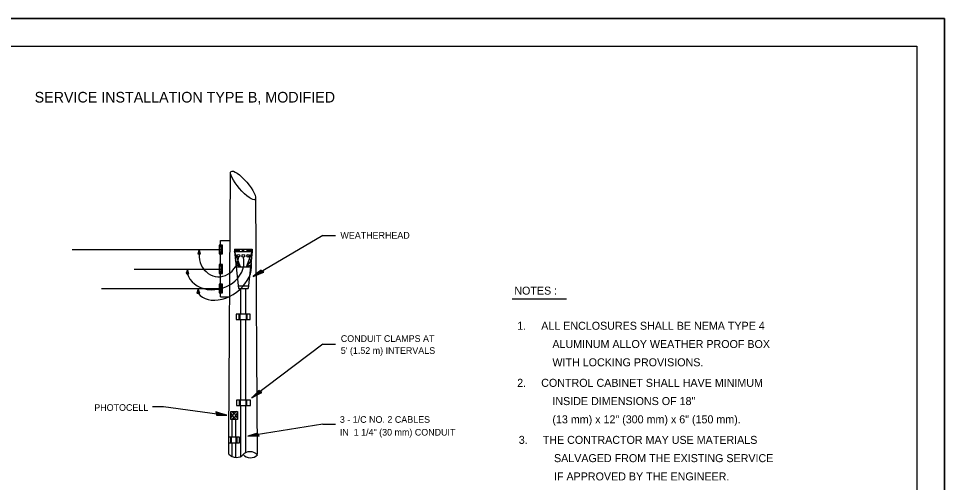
# Model space of a CAD drawing. Extents: x 58165 to 58845, y 43275 to 43715.
# Drawn here: x 58511.7 to 58845.2, y 43547.9 to 43715.1 of the extents above; entities that cross this region are included whole.
import ezdxf

# ---------------------------------------------------------------- set-up
doc = ezdxf.new("R2010")
doc.units = 0
for name, color, linetype in [('Design_EX_Roadway Notes', 7, 'Continuous'), ('Level 48', 7, 'Continuous'), ('Sheets_50 Reference Boundary', 7, 'Continuous'), ('Sheets_General Details', 7, 'Continuous'), ('Sheets_Printer Plotting Border', 7, 'Continuous'), ('Signals_PR_Detector Loop', 7, 'Continuous')]:
    doc.layers.add(name, color=color, linetype=linetype)

msp = doc.modelspace()

# ---------------------------------------------------------------- linework, layer by layer
at = {"layer": 'Design_EX_Roadway Notes'}
for p, q in [((58621.26, 43636.96), (58596.19, 43622.19)), ((58621.26, 43636.96), (58625.9, 43636.96)), ((58621.26, 43597.83), (58595.71, 43578.43)), ((58621.26, 43597.83), (58625.9, 43597.83)), ((58559.91, 43575.28), (58563.89, 43575.28)), ((58563.89, 43575.28), (58586.76, 43572.14)), ((58621.26, 43568.98), (58594.26, 43564.65)), ((58621.26, 43568.98), (58625.9, 43568.98))]:
    msp.add_line(p, q, dxfattribs=at)
for points in [[(58599.48, 43624.06), (58599.08, 43624.48), (58597.83, 43623.46), (58596.19, 43622.19), (58598.24, 43623.04), (58600.07, 43623.73), (58599.48, 43624.06), (58599.15, 43624.3), (58597.39, 43622.89), (58599.71, 43623.76), (58599.15, 43623.99), (58598.3, 43623.41), (58599.23, 43623.78)], [(58598.76, 43580.68), (58598.31, 43581.05), (58597.19, 43579.88), (58595.71, 43578.43), (58597.64, 43579.52), (58599.38, 43580.41), (58598.76, 43580.68), (58598.4, 43580.87), (58596.81, 43579.26), (58599.02, 43580.4), (58598.44, 43580.56), (58597.66, 43579.89), (58598.54, 43580.37)], [(58583.02, 43572.71), (58583.07, 43572.14), (58584.69, 43572.16), (58586.76, 43572.14), (58584.63, 43572.74), (58582.76, 43573.34), (58583.02, 43572.71), (58583.14, 43572.32), (58585.39, 43572.33), (58583.03, 43573.09), (58583.32, 43572.56), (58584.35, 43572.49), (58583.39, 43572.77)], [(58598.01, 43565.19), (58597.79, 43565.73), (58596.25, 43565.23), (58594.26, 43564.65), (58596.47, 43564.7), (58598.43, 43564.67), (58598.01, 43565.19), (58597.78, 43565.54), (58595.62, 43564.86), (58598.1, 43564.83), (58597.67, 43565.25), (58596.67, 43565.02), (58597.66, 43565.03)]]:
    msp.add_lwpolyline(points, dxfattribs=at)
at = {"layer": 'Level 48'}
msp.add_lwpolyline([(58165.15, 43715.09), (58845.15, 43715.09), (58845.15, 43275.09), (58165.15, 43275.09)], close=True, dxfattribs=at)
at = {"layer": 'Sheets_50 Reference Boundary'}
msp.add_lwpolyline([(58205.15, 43705.08), (58835.15, 43705.08), (58835.15, 43305.09), (58205.15, 43305.09)], close=True, dxfattribs=at)
at = {"layer": 'Sheets_General Details'}
for p, q in [((58845.15, 43715.09), (58165.15, 43715.09)), ((58845.15, 43275.09), (58845.15, 43715.09)), ((58689.51, 43614.13), (58709.04, 43614.13)), ((58689.51, 43614.13), (58709.04, 43614.13))]:
    msp.add_line(p, q, dxfattribs=at)
msp.add_lwpolyline([(58205.15, 43705.09), (58835.15, 43705.09), (58835.15, 43285.09), (58205.15, 43285.09)], close=True, dxfattribs=at)
at = {"layer": 'Sheets_Printer Plotting Border'}
msp.add_lwpolyline([(58165.15, 43275.09), (58845.15, 43275.09), (58845.15, 43715.09), (58165.15, 43715.09)], close=True, dxfattribs=at)
at = {"layer": 'Signals_PR_Detector Loop'}
for p, q in [((58587.49, 43564.2), (58588.05, 43659.54)), ((58597.73, 43558.09), (58597.12, 43650.37)), ((58584.51, 43635.15), (58587.94, 43635.15)), ((58584.51, 43633.51), (58584.51, 43635.15)), ((58584.55, 43631.74), (58530.98, 43631.74)), ((58584.51, 43626.51), (58584.51, 43630.26)), ((58584.55, 43631.74), (58584.55, 43631.74)), ((58589.53, 43632.02), (58595.91, 43632.02)), ((58589.53, 43632.02), (58589.53, 43631.11)), ((58589.53, 43631.11), (58595.91, 43631.11)), ((58589.53, 43631.11), (58590.99, 43617.86)), ((58591.6, 43625.66), (58589.53, 43631.1)), ((58589.79, 43631.1), (58589.79, 43632.02)), ((58590.02, 43631.1), (58590.02, 43632.02)), ((58590.29, 43631.1), (58590.29, 43632.02)), ((58590.54, 43631.1), (58590.54, 43632.02)), ((58590.79, 43631.1), (58590.79, 43632.02)), ((58591.04, 43631.1), (58591.04, 43632.02)), ((58591.27, 43631.1), (58591.27, 43632.02)), ((58592.38, 43631.1), (58592.38, 43632.02)), ((58592.52, 43631.1), (58592.52, 43632.02)), ((58592.64, 43631.1), (58592.64, 43632.02)), ((58592.76, 43631.1), (58592.76, 43632.02)), ((58592.9, 43631.1), (58592.9, 43632.02)), ((58593.79, 43625.69), (58595.87, 43631.08)), ((58594.09, 43631.1), (58594.09, 43632.02)), ((58595.91, 43631.11), (58594.36, 43617.86)), ((58594.38, 43631.1), (58594.38, 43632.02)), ((58594.63, 43631.1), (58594.63, 43632.02)), ((58594.93, 43631.1), (58594.93, 43632.02)), ((58595.17, 43631.1), (58595.17, 43632.02)), ((58595.44, 43631.1), (58595.44, 43632.02)), ((58595.67, 43631.1), (58595.67, 43632.02)), ((58595.91, 43632.02), (58595.91, 43631.11)), ((58591.6, 43625.66), (58589.9, 43627.86)), ((58591.6, 43625.66), (58590.03, 43626.39)), ((58593.79, 43625.69), (58595.49, 43627.83)), ((58593.79, 43625.69), (58595.34, 43626.37)), ((58584.55, 43624.72), (58553.38, 43624.72)), ((58584.51, 43624.72), (58584.51, 43624.72)), ((58584.51, 43619.47), (58584.51, 43623.34)), ((58590.12, 43625.66), (58595.24, 43625.66)), ((58584.55, 43617.7), (58541.58, 43617.7)), ((58584.47, 43617.71), (58584.47, 43617.71)), ((58590.99, 43618.78), (58594.36, 43618.78)), ((58590.99, 43617.86), (58594.36, 43617.86)), ((58591.78, 43608.61), (58591.78, 43617.87)), ((58593.57, 43608.59), (58593.57, 43617.85)), ((58584.51, 43614.77), (58584.51, 43616.26)), ((58584.51, 43614.77), (58587.78, 43614.77)), ((58591.2, 43606.68), (58591.2, 43608.61)), ((58591.25, 43606.68), (58591.25, 43608.61)), ((58591.26, 43606.68), (58591.26, 43608.61)), ((58591.3, 43606.68), (58591.3, 43608.61)), ((58591.36, 43606.68), (58591.36, 43608.61)), ((58591.37, 43606.68), (58591.37, 43608.61)), ((58591.49, 43606.68), (58591.49, 43608.61)), ((58591.55, 43606.68), (58591.55, 43608.61)), ((58591.78, 43577.57), (58591.78, 43606.68)), ((58593.57, 43577.58), (58593.57, 43606.68)), ((58593.76, 43606.68), (58593.76, 43608.59)), ((58593.82, 43606.68), (58593.82, 43608.59)), ((58593.87, 43606.68), (58593.87, 43608.59)), ((58593.88, 43606.68), (58593.88, 43608.59)), ((58593.91, 43606.68), (58593.91, 43608.59)), ((58593.92, 43606.68), (58593.92, 43608.59)), ((58593.96, 43606.68), (58593.96, 43608.59)), ((58593.97, 43606.68), (58593.97, 43608.59)), ((58594, 43606.68), (58594, 43608.59)), ((58591.34, 43575.63), (58591.34, 43577.57)), ((58591.35, 43575.63), (58591.35, 43577.57)), ((58591.38, 43575.63), (58591.38, 43577.57)), ((58591.43, 43575.63), (58591.43, 43577.57)), ((58591.44, 43575.63), (58591.44, 43577.57)), ((58591.45, 43575.63), (58591.45, 43577.57)), ((58591.47, 43575.63), (58591.47, 43577.57)), ((58591.49, 43575.63), (58591.49, 43577.57)), ((58591.51, 43575.63), (58591.51, 43577.57)), ((58591.57, 43575.63), (58591.57, 43577.57)), ((58591.64, 43575.63), (58591.64, 43577.57)), ((58593.73, 43575.64), (58593.73, 43577.58)), ((58593.79, 43575.64), (58593.79, 43577.58)), ((58593.84, 43575.64), (58593.84, 43577.58)), ((58593.85, 43575.64), (58593.85, 43577.58)), ((58593.87, 43575.64), (58593.87, 43577.58)), ((58593.91, 43575.64), (58593.91, 43577.58)), ((58593.91, 43575.64), (58593.91, 43577.58)), ((58593.91, 43575.64), (58593.91, 43577.58)), ((58593.93, 43575.64), (58593.93, 43577.58)), ((58593.95, 43575.64), (58593.95, 43577.58)), ((58591.78, 43557.34), (58591.78, 43575.63)), ((58593.57, 43558.68), (58593.57, 43575.64)), ((58588.64, 43564.21), (58588.64, 43570.61)), ((58589.97, 43564.2), (58589.97, 43570.61)), ((58587.46, 43558.13), (58587.49, 43564.2)), ((58588.21, 43562.27), (58588.21, 43564.21)), ((58588.26, 43562.27), (58588.26, 43564.21)), ((58588.3, 43562.27), (58588.3, 43564.21)), ((58588.32, 43562.27), (58588.32, 43564.21)), ((58588.33, 43562.27), (58588.33, 43564.21)), ((58588.36, 43562.27), (58588.36, 43564.21)), ((58588.37, 43562.27), (58588.37, 43564.21)), ((58588.4, 43562.27), (58588.4, 43564.21)), ((58588.46, 43562.27), (58588.46, 43564.21)), ((58590.13, 43562.27), (58590.13, 43564.21)), ((58590.21, 43562.27), (58590.21, 43564.21)), ((58590.28, 43562.27), (58590.28, 43564.21)), ((58590.29, 43562.27), (58590.29, 43564.21)), ((58590.38, 43562.27), (58590.38, 43564.21)), ((58590.38, 43562.27), (58590.38, 43564.21)), ((58590.38, 43562.27), (58590.38, 43564.21)), ((58590.45, 43562.27), (58590.45, 43564.21)), ((58588.64, 43557.26), (58588.64, 43562.27)), ((58589.97, 43556.93), (58589.97, 43562.28))]:
    msp.add_line(p, q, dxfattribs=at)
for points in [[(58583.97, 43633.46), (58583.97, 43630.27), (58585.21, 43630.27), (58585.21, 43633.46)], [(58584.12, 43633.07), (58584.12, 43630.68), (58585.05, 43630.68), (58585.05, 43633.07)], [(58576.78, 43631.84), (58576.28, 43630.33), (58577.28, 43630.27)], [(58576.81, 43631.54), (58576.41, 43630.33), (58577.21, 43630.29)], [(58576.8, 43631.37), (58576.48, 43630.41), (58577.12, 43630.37)], [(58576.8, 43631.23), (58576.54, 43630.46), (58577.06, 43630.43)], [(58576.79, 43631.12), (58576.59, 43630.51), (58577, 43630.48)], [(58584.23, 43632.78), (58584.23, 43630.99), (58584.93, 43630.99), (58584.93, 43632.78)], [(58583.94, 43626.47), (58583.94, 43623.28), (58585.18, 43623.28), (58585.18, 43626.47)], [(58572.53, 43624.73), (58572.03, 43623.22), (58573.03, 43623.16)], [(58572.52, 43624.54), (58572.11, 43623.33), (58572.92, 43623.29)], [(58572.51, 43624.35), (58572.19, 43623.39), (58572.83, 43623.35)], [(58572.51, 43624.2), (58572.25, 43623.43), (58572.76, 43623.4)], [(58572.51, 43624.08), (58572.3, 43623.47), (58572.71, 43623.44)], [(58584.08, 43626.1), (58584.08, 43623.71), (58585.01, 43623.71), (58585.01, 43626.1)], [(58584.18, 43625.83), (58584.18, 43624.04), (58584.88, 43624.04), (58584.88, 43625.83)], [(58576.46, 43617.67), (58575.95, 43616.17), (58576.96, 43616.11)], [(58576.46, 43617.45), (58576.06, 43616.25), (58576.86, 43616.2)], [(58576.46, 43617.27), (58576.14, 43616.31), (58576.78, 43616.27)], [(58576.46, 43617.13), (58576.2, 43616.36), (58576.72, 43616.33)], [(58576.46, 43617.02), (58576.26, 43616.41), (58576.67, 43616.38)], [(58583.92, 43619.42), (58583.92, 43616.23), (58585.16, 43616.23), (58585.16, 43619.42)], [(58584.06, 43619.02), (58584.06, 43616.63), (58584.99, 43616.63), (58584.99, 43619.02)], [(58584.16, 43618.73), (58584.16, 43616.93), (58584.86, 43616.93), (58584.86, 43618.73)], [(58590.14, 43608.58), (58590.14, 43606.64), (58595.18, 43606.64), (58595.18, 43608.58)], [(58590.16, 43577.57), (58590.16, 43575.63), (58595.2, 43575.63), (58595.2, 43577.57)], [(58588.14, 43570.63), (58588.14, 43573.53), (58590.54, 43573.53), (58590.54, 43570.63)], [(58588.72, 43572.08), (58589.33, 43572.82), (58589.96, 43572.08), (58589.34, 43571.35)]]:
    msp.add_lwpolyline(points, close=True, dxfattribs=at)
for points in [[(58589.96, 43562.27), (58591.33, 43562.27), (58591.33, 43564.21), (58587.49, 43564.21)], [(58587.47, 43562.27), (58589.96, 43562.27)]]:
    msp.add_lwpolyline(points, dxfattribs=at)
for centre in [(58590.94, 43629.58), (58592.67, 43629.55), (58594.44, 43629.55)]:
    msp.add_circle(centre, 0.489, dxfattribs=at)
for centre, start, end in [((58590.1, 43560.5), 221.8169, 316.4432), ((58595.12, 43555.49), 43.5568, 138.1831), ((58595.21, 43560.39), 221.8169, 316.4432)]:
    msp.add_arc(centre, 3.55, start, end, dxfattribs=at)
msp.add_ellipse((58592.59, 43654.97), major_axis=(-4.34, 5.05), ratio=0.257066, dxfattribs=at)
for centre, major_axis, ratio, start_param, end_param in [((58583.88, 43629.88), (-0.38, -7.82), 0.909425, 4.712389, 7.853982), ((58582.52, 43626.33), (-10.07, -3.08), 0.833803, 0, 3.141593), ((58585.46, 43622.83), (-9.07, -6.72), 0.700517, 0, 3.141593), ((58589.34, 43572.08), (1.2, -1.45), 0.258594, 3.763285, 4.495456), ((58589.34, 43572.08), (1.2, -1.45), 0.258594, 1.880806, 2.720253), ((58589.34, 43572.08), (1.2, 1.45), 0.26088, 0.427404, 1.270779), ((58589.34, 43572.08), (1.2, 1.45), 0.26088, 4.923825, 5.684397), ((58589.34, 43572.08), (1.2, 1.45), 0.26088, 1.780632, 2.543653), ((58589.34, 43572.08), (1.2, 1.45), 0.26088, 3.562876, 4.40572), ((58589.34, 43572.08), (1.2, -1.45), 0.258594, 5.015592, 5.851228), ((58589.34, 43572.08), (1.2, -1.45), 0.258594, 0.606043, 1.357906)]:
    msp.add_ellipse(centre, major_axis=major_axis, ratio=ratio, start_param=start_param, end_param=end_param, dxfattribs=at)

# ---------------------------------------------------------------- texts
at = {"layer": 'Design_EX_Roadway Notes'}
for s, height, p in [('WEATHERHEAD', 2.4008, (58627.63, 43635.79)), ('CONDUIT CLAMPS AT', 2.4008, (58627.77, 43598.59)), ("5' (1.52 m) INTERVALS", 2.4, (58627.77, 43594.28)), ('PHOTOCELL', 2.401, (58539, 43573.75)), ('3 - 1/C NO. 2 CABLES', 2.4008, (58627.43, 43569.44)), ('IN  1 1/4" (30 mm) CONDUIT', 2.4, (58627.43, 43564.84))]:
    msp.add_text(s, height=height, dxfattribs=at).set_placement(p)
at = {"layer": 'Sheets_General Details'}
for s, height, p in [('SERVICE INSTALLATION TYPE B, MODIFIED', 3.8412, (58517.53, 43684.82)), ('NOTES :', 2.881, (58690.26, 43615.62)), ('1.', 2.881, (58691.3, 43602.96)), ('ALL ENCLOSURES SHALL BE NEMA TYPE 4', 2.8809, (58699.94, 43602.96)), ('ALUMINUM ALLOY WEATHER PROOF BOX', 2.8809, (58703.97, 43596.38)), ('WITH LOCKING PROVISIONS.', 2.8809, (58703.97, 43589.8)), ('2.', 2.881, (58691.3, 43582.4)), ('CONTROL CABINET SHALL HAVE MINIMUM', 2.8809, (58699.94, 43582.4)), ('INSIDE DIMENSIONS OF 18"', 2.8809, (58703.97, 43575.83)), ('(13 mm) x 12" (300 mm) x 6" (150 mm).', 2.8809, (58703.97, 43569.25)), ('3.', 2.881, (58691.86, 43561.85)), ('THE CONTRACTOR MAY USE MATERIALS', 2.8809, (58700.5, 43561.85)), ('SALVAGED FROM THE EXISTING SERVICE', 2.8809, (58704.54, 43555.27)), ('IF APPROVED BY THE ENGINEER.', 2.8809, (58704.54, 43548.69))]:
    msp.add_text(s, height=height, dxfattribs=at).set_placement(p)

doc.saveas('drawing.dxf')
